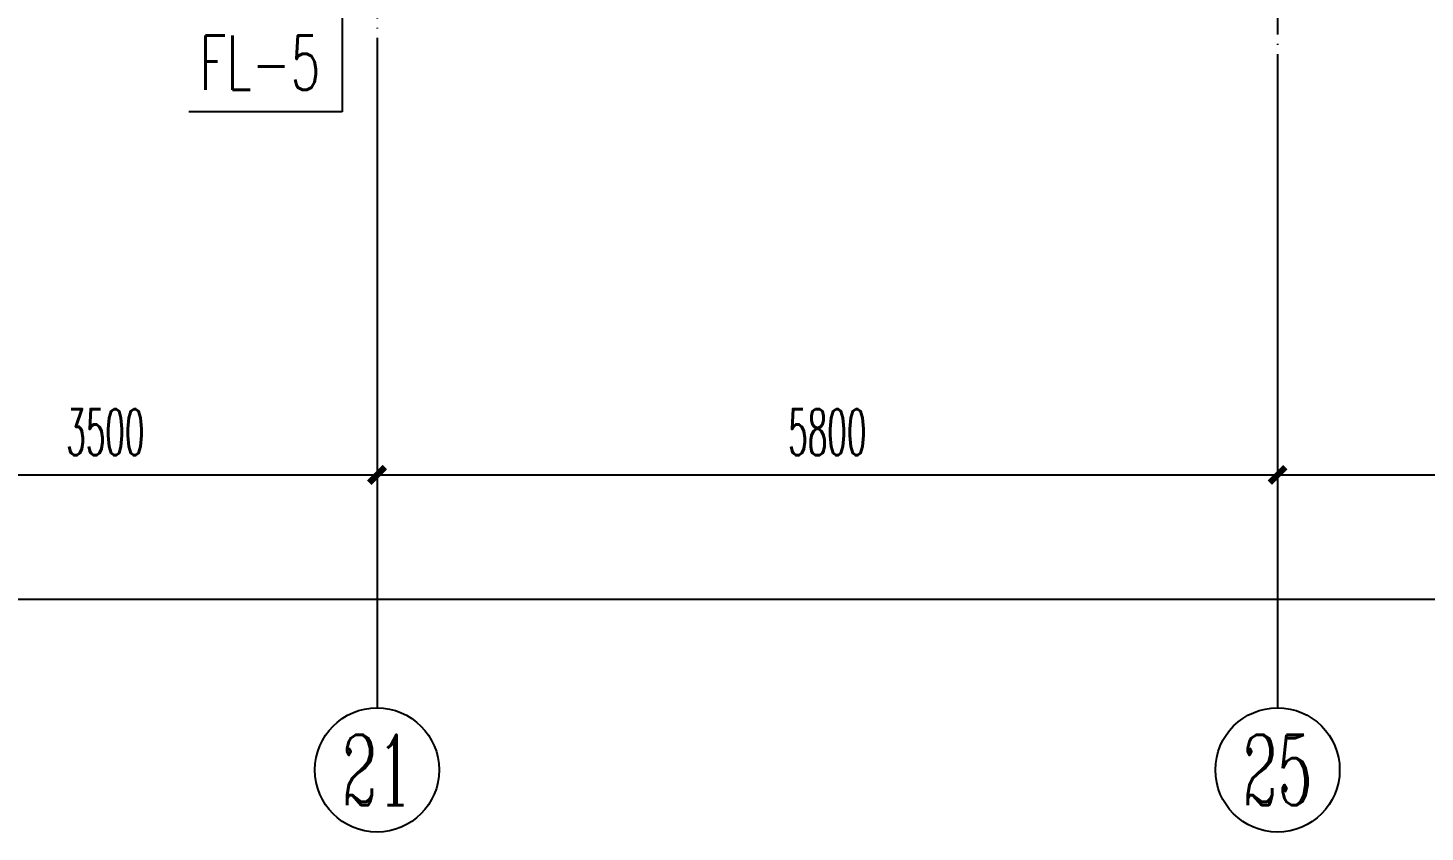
# Model space of a CAD drawing. Extents: x 27938 to 1507990, y 110129 to 923079.
# Drawn here: x 854168 to 863167, y 277410 to 282589 of the extents above; entities that cross this region are included whole.
import ezdxf
from ezdxf.enums import TextEntityAlignment as Align

# ---------------------------------------------------------------- set-up
doc = ezdxf.new("R2010")
doc.units = 0
doc.header["$LTSCALE"] = 1000
doc.header["$MEASUREMENT"] = 0
doc.linetypes.add('DOTE', pattern=[2.4200000000000004, 2, -0.2, 0.02, -0.2])
for name, color, linetype in [('----建筑底图', 8, 'Continuous'), ('AXIS', 3, 'Continuous'), ('AXIS_TEXT', 7, 'Continuous'), ('DIM_废水', 31, 'Continuous'), ('DOTE', 1, 'Continuous')]:
    doc.layers.add(name, color=color, linetype=linetype)
doc.styles.add('_TCH_AXIS', font='COMPLEX', dxfattribs={"bigfont": 'GBCBIG'})
doc.styles.add('_TCH_DIM_T3', font='SIMPLEX.shx', dxfattribs={"width": 0.4941176470588236, "bigfont": 'GBCBIG.shx'})
doc.styles.add('_TWT_SERIAL', font='SIMPLEX', dxfattribs={"width": 0.8, "height": 3.5, "bigfont": 'HZTXT'})
doc.styles.add('COMPLEX', font='COMPLEX')
doc.dimstyles.new('_TCH_ARCH&&100', dxfattribs={"dimtxt": 297.5, "dimasz": 100, "dimexe": 250, "dimexo": 300, "dimgap": 126.25, "dimtad": 1, "dimdec": 0, "dimzin": 0, "dimdsep": 46, "dimtxsty": '_TCH_DIM_T3', "dimblk": 'ARCHTICK', "dimcen": 0.09, "dimclrt": 4, "dimazin": 2, "dimtfac": 1, "dimtdec": 0, "dimtix": 1, "dimtmove": 2, "dimatfit": 3, "dimfxl": 100, "dimtolj": 1, "dimtzin": 0, "dimarcsym": 0})

# ---------------------------------------------------------------- blocks, each defined once
blk = doc.blocks.new('_ArchTick')
at = {"color": 0, "linetype": 'ByBlock', "const_width": 0.4}
blk.add_lwpolyline([(-0.5, -0.5), (0.5, 0.5)], dxfattribs=at)
blk = doc.blocks.new('*D1184')
at = {"layer": 'AXIS', "color": 0, "lineweight": -2}
for p, q in [((13602.46589114168, -31499.80005289003), (13602.46589114168, -34749.80005289003)), ((65002.4658904167, -31499.80005289003), (65002.4658904167, -34749.80005289003)), ((13602.46589114168, -34499.80005289003), (65002.4658904167, -34499.80005289003))]:
    blk.add_line(p, q, dxfattribs=at)
at = {"layer": 'Defpoints', "color": 0}
for p in [(13602.46589114168, -31199.80005289003), (65002.4658904167, -31199.80005289003), (65002.4658904167, -34499.80005289003)]:
    blk.add_point(p, dxfattribs=at)
at = {"layer": 'AXIS', "color": 0, "lineweight": -2, "xscale": 100, "yscale": 100, "zscale": 100, "rotation": 180}
blk.add_blockref('_ArchTick', (13602.46589114168, -34499.80005289003), dxfattribs=at)
at = {"layer": 'AXIS', "color": 0, "lineweight": -2, "xscale": 100, "yscale": 100, "zscale": 100}
blk.add_blockref('_ArchTick', (65002.4658904167, -34499.80005289003), dxfattribs=at)
at = {"layer": 'AXIS', "color": 4, "insert": (39302.46589077919, -34224.80005289003), "char_height": 297.5, "attachment_point": 5, "style": '_TCH_DIM_T3'}
blk.add_mtext('\\A1;51400', dxfattribs=at)
blk = doc.blocks.new('*D1196')
at = {"layer": 'AXIS', "color": 0, "lineweight": -2}
for p, q in [((48602.44441606791, -31499.80005289003), (48602.44441606791, -33949.80005289003)), ((51802.45931779477, -31499.80005289003), (51802.45931779477, -33949.80005289003)), ((48602.44441606791, -33699.80005289003), (51802.45931779477, -33699.80005289003))]:
    blk.add_line(p, q, dxfattribs=at)
at = {"layer": 'Defpoints', "color": 0}
for p in [(48602.44441606791, -31199.80005289003), (51802.45931779477, -31199.80005289003), (51802.45931779477, -33699.80005289003)]:
    blk.add_point(p, dxfattribs=at)
at = {"layer": 'AXIS', "color": 0, "lineweight": -2, "xscale": 100, "yscale": 100, "zscale": 100, "rotation": 180}
blk.add_blockref('_ArchTick', (48602.44441606791, -33699.80005289003), dxfattribs=at)
at = {"layer": 'AXIS', "color": 0, "lineweight": -2, "xscale": 100, "yscale": 100, "zscale": 100}
blk.add_blockref('_ArchTick', (51802.45931779477, -33699.80005289003), dxfattribs=at)
at = {"layer": 'AXIS', "color": 4, "insert": (50202.45186693134, -33424.80005289003), "char_height": 297.5, "attachment_point": 5, "style": '_TCH_DIM_T3'}
blk.add_mtext('\\A1;3200', dxfattribs=at)
blk = doc.blocks.new('*D1197')
at = {"layer": 'AXIS', "color": 0, "lineweight": -2}
for p, q in [((42802.45931539853, -31499.80005289003), (42802.45931539853, -33949.80005289003)), ((48602.44441606791, -31499.80005289003), (48602.44441606791, -33949.80005289003)), ((42802.45931539853, -33699.80005289003), (48602.44441606791, -33699.80005289003))]:
    blk.add_line(p, q, dxfattribs=at)
at = {"layer": 'Defpoints', "color": 0}
for p in [(42802.45931539853, -31199.80005289003), (48602.44441606791, -31199.80005289003), (48602.44441606791, -33699.80005289003)]:
    blk.add_point(p, dxfattribs=at)
at = {"layer": 'AXIS', "color": 0, "lineweight": -2, "xscale": 100, "yscale": 100, "zscale": 100, "rotation": 180}
blk.add_blockref('_ArchTick', (42802.45931539853, -33699.80005289003), dxfattribs=at)
at = {"layer": 'AXIS', "color": 0, "lineweight": -2, "xscale": 100, "yscale": 100, "zscale": 100}
blk.add_blockref('_ArchTick', (48602.44441606791, -33699.80005289003), dxfattribs=at)
at = {"layer": 'AXIS', "color": 4, "insert": (45702.45186573322, -33424.80005289003), "char_height": 297.5, "attachment_point": 5, "style": '_TCH_DIM_T3'}
blk.add_mtext('\\A1;5800', dxfattribs=at)
blk = doc.blocks.new('*D1198')
at = {"layer": 'AXIS', "color": 0, "lineweight": -2}
for p, q in [((39302.45932494954, -31499.80005289003), (39302.45932494954, -33949.80005289003)), ((42802.45931539853, -31499.80005289003), (42802.45931539853, -33949.80005289003)), ((39302.45932494954, -33699.80005289003), (42802.45931539853, -33699.80005289003))]:
    blk.add_line(p, q, dxfattribs=at)
at = {"layer": 'Defpoints', "color": 0}
for p in [(39302.45932494954, -31199.80005289003), (42802.45931539853, -31199.80005289003), (42802.45931539853, -33699.80005289003)]:
    blk.add_point(p, dxfattribs=at)
at = {"layer": 'AXIS', "color": 0, "lineweight": -2, "xscale": 100, "yscale": 100, "zscale": 100, "rotation": 180}
blk.add_blockref('_ArchTick', (39302.45932494954, -33699.80005289003), dxfattribs=at)
at = {"layer": 'AXIS', "color": 0, "lineweight": -2, "xscale": 100, "yscale": 100, "zscale": 100}
blk.add_blockref('_ArchTick', (42802.45931539853, -33699.80005289003), dxfattribs=at)
at = {"layer": 'AXIS', "color": 4, "insert": (41052.45932017404, -33424.80005289003), "char_height": 297.5, "attachment_point": 5, "style": '_TCH_DIM_T3'}
blk.add_mtext('\\A1;3500', dxfattribs=at)
blk = doc.blocks.new('_AXISO')
at = {"color": 0}
blk.add_circle((0, 0), 0.5, dxfattribs=at)
at = {"layer": 'AXIS_TEXT', "color": 0, "style": 'COMPLEX', "width": 1.041666666666667}
blk.add_attdef('A', text='', height=0.56, dxfattribs=at).set_placement((-0.25, -0.28), (0.25, -0.28), align=Align.FIT)
blk = doc.blocks.new('A$C1B43746D')
at = {"layer": 'AXIS', "color": 8}
for p, q in [((42802.45931539848, -31199.85803825059), (42802.45931539848, -35199.85803825059)), ((48602.44441606791, -31199.72058973619), (48602.44441606791, -35199.72058973619))]:
    blk.add_line(p, q, dxfattribs=at)
at = {"layer": 'DOTE', "color": 169, "linetype": 'DOTE', "ltscale": 0.3}
for p, q in [((48602.68280051742, -20099.80005330965), (48602.44441436103, -31199.80005289003)), ((42802.46588122821, -22899.80006120331), (42802.46588122821, -31199.80005289003))]:
    blk.add_line(p, q, dxfattribs=at)
at = {"layer": 'AXIS', "color": 8}
ref = blk.add_blockref('_AXISO', (42802.45931539848, -35599.85803825059), dxfattribs=dict(at, xscale=800, yscale=800, zscale=800))
ref.add_attrib('A', '21', dxfattribs={"layer": 'AXIS_TEXT', "color": 8, "ltscale": 0.5, "height": 452.5483399593904, "style": '_TCH_AXIS', "width": 0.7241379310344886}).set_placement((42576.18514541878, -35826.13220823029), (43028.73348537817, -35826.13220823029), align=Align.FIT)
ref = blk.add_blockref('_AXISO', (48602.44441606791, -35599.72058973619), dxfattribs=dict(at, xscale=800, yscale=800, zscale=800))
ref.add_attrib('A', '25', dxfattribs={"layer": 'AXIS_TEXT', "color": 8, "ltscale": 0.5, "height": 452.5483399593904, "style": '_TCH_AXIS', "width": 0.6176470588235344}).set_placement((48376.17024608822, -35825.99475971588), (48828.71858604761, -35825.99475971588), align=Align.FIT)
for p1, p2, distance, picture, middle in [((13602.46589114168, -31199.80005289003), (65002.4658904167, -31199.80005289003), -3300, '*D1184', (39302.46589077919, -34224.80005289003)), ((39302.45932494954, -31199.80005289003), (42802.45931539853, -31199.80005289003), -2500, '*D1198', (41052.45932017404, -33424.80005289003)), ((42802.45931539853, -31199.80005289003), (48602.44441606791, -31199.80005289003), -2500, '*D1197', (45702.45186573322, -33424.80005289003)), ((48602.44441606791, -31199.80005289003), (51802.45931779477, -31199.80005289003), -2500, '*D1196', (50202.45186693134, -33424.80005289003))]:
    dim = blk.add_aligned_dim(p1=p1, p2=p2, distance=distance, dimstyle='_TCH_ARCH&&100', dxfattribs=at)
    dim.commit()
    dim.dimension.update_dxf_attribs({"geometry": picture, "text_midpoint": middle})

msp = doc.modelspace()

# ---------------------------------------------------------------- block references
at = {"layer": '----建筑底图', "ltscale": 0.5}
msp.add_blockref('A$C1B43746D', (813614.1128116931, 313410.2261473267), dxfattribs=at)

# ---------------------------------------------------------------- next in the draw order: linework, layer by layer
at = {"layer": 'DIM_废水'}
for p, q in [((856191.5811017952, 285745.4260922295), (856191.5811017952, 282049.469)), ((856191.5811017952, 282049.469), (855203.7994963783, 282049.469))]:
    msp.add_line(p, q, dxfattribs=at)

# ---------------------------------------------------------------- next in the draw order: texts
at = {"layer": 'DIM_废水', "color": 7, "style": '_TWT_SERIAL', "width": 0.6400000000000001}
msp.add_text('FL-5', height=350, dxfattribs=at).set_placement((855273.7994963783, 282189.469))

doc.saveas('drawing.dxf')
